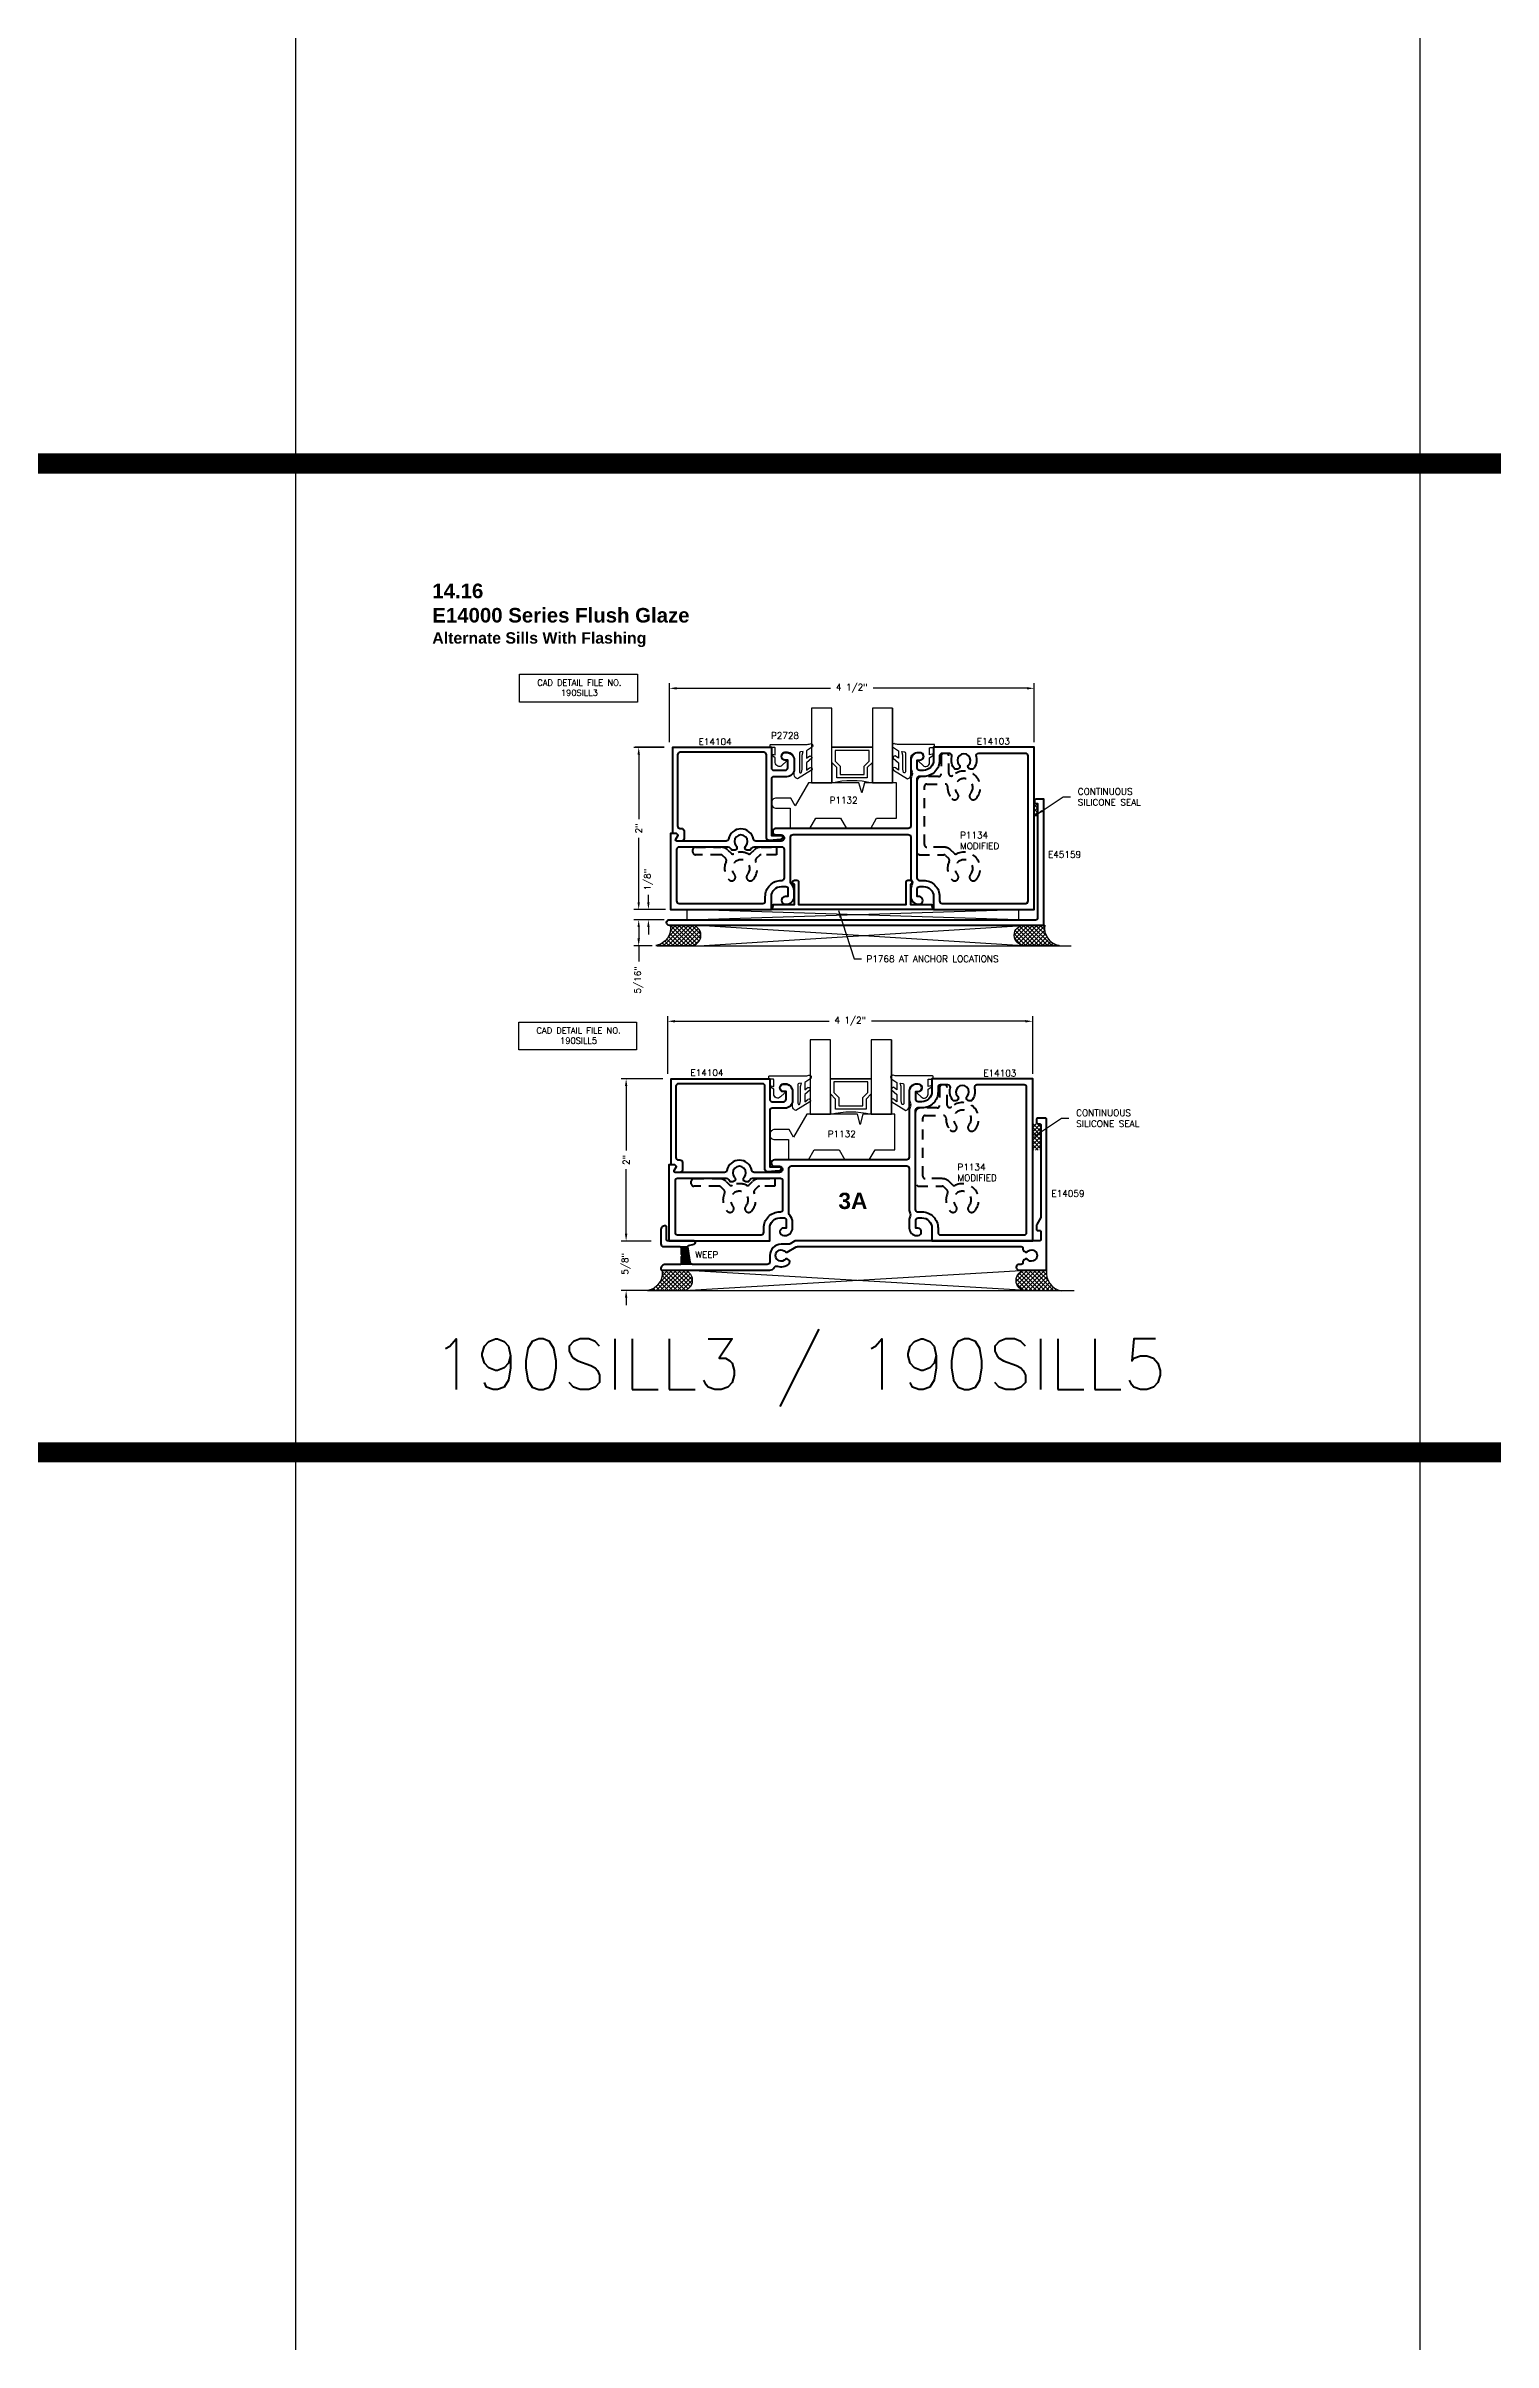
# Model space of a CAD drawing. Extents: x 0 to 139, y -24 to 89.
# Drawn here: x 80.37 to 98.21, y 3.91 to 32.22 of the extents above; entities that cross this region are included whole.
import ezdxf

# ---------------------------------------------------------------- set-up
doc = ezdxf.new("R2010")
doc.units = 0
doc.header["$MEASUREMENT"] = 0
doc.linetypes.add('HIDDEN2', pattern=[0.1875, 0.125, -0.0625])
doc.layers.get('Defpoints').update_dxf_attribs({"linetype": 'CONTINUOUS'})
for name, color, linetype in [('R-Anno-Dims', 3, 'CONTINUOUS'), ('R-Anno-Text', 6, 'CONTINUOUS'), ('R-Det1', 4, 'CONTINUOUS'), ('R-Det2', 2, 'CONTINUOUS'), ('R-Det3', 5, 'CONTINUOUS'), ('R-Otln', 1, 'CONTINUOUS'), ('R-Pat1', 5, 'CONTINUOUS'), ('TITLE', 7, 'CONTINUOUS')]:
    doc.layers.add(name, color=color, linetype=linetype)
doc.styles.get("Standard").update_dxf_attribs({"font": 'simplex'})
doc.dimstyles.new('1X', dxfattribs={"dimtxt": 0.08, "dimasz": 0.09, "dimexe": 0.0625, "dimexo": 0.0625, "dimgap": 0.062, "dimtad": 0, "dimdec": 5, "dimzin": 4, "dimdsep": 46, "dimlunit": 5, "dimtxsty": 'Standard', "dimcen": 0, "dimclrd": 256, "dimclre": 256, "dimclrt": 256, "dimadec": 0, "dimazin": 1, "dimtfac": 1, "dimtdec": 5, "dimtofl": 0, "dimtmove": 0, "dimatfit": 3, "dimfxl": 1, "dimfrac": 2, "dimtolj": 1, "dimtzin": 4, "dimarcsym": 0})
pattern_1 = [(45, (86.560153, 15.24659), (-0.0265165, 0.0265165), []), (135, (86.560153, 15.24659), (-0.0265165, -0.0265165), [])]
pattern_2 = [(45, (86.540583, 15.650044), (-0.0265165, 0.0265165), []), (135, (86.540583, 15.650044), (-0.0265165, -0.0265165), [])]

# ---------------------------------------------------------------- blocks, each defined once
blk = doc.blocks.new('*D256')
at = {"layer": 'Defpoints', "color": 0}
for p in [(92.554, 24.301), (88.054, 23.573), (92.554, 23.573)]:
    blk.add_point(p, dxfattribs=at)
at = {"layer": 'R-Anno-Dims', "lineweight": -2}
for p, q in [((88.054, 23.636), (88.054, 24.364)), ((92.554, 23.636), (92.554, 24.364)), ((88.144, 24.301), (90.042, 24.301)), ((92.464, 24.301), (90.566, 24.301))]:
    blk.add_line(p, q, dxfattribs=at)
at = {"layer": 'R-Anno-Dims'}
for points in [[(88.144, 24.316), (88.144, 24.286), (88.054, 24.301)], [(92.464, 24.316), (92.464, 24.286), (92.554, 24.301)]]:
    blk.add_solid(points, dxfattribs=at)
at = {"layer": 'R-Anno-Dims', "insert": (90.304, 24.301), "char_height": 0.08, "attachment_point": 5}
blk.add_mtext('\\A1;4 1/2"', dxfattribs=at)
blk = doc.blocks.new('*D257')
at = {"layer": 'Defpoints', "color": 0}
for p in [(87.676, 23.573), (88.054, 23.573), (88.069, 21.573)]:
    blk.add_point(p, dxfattribs=at)
at = {"layer": 'R-Anno-Dims', "lineweight": -2}
for p, q in [((87.992, 23.573), (87.614, 23.573)), ((87.676, 23.483), (87.676, 22.689)), ((87.676, 21.663), (87.676, 22.458)), ((88.007, 21.573), (87.614, 21.573))]:
    blk.add_line(p, q, dxfattribs=at)
at = {"layer": 'R-Anno-Dims'}
for points in [[(87.661, 23.483), (87.691, 23.483), (87.676, 23.573)], [(87.661, 21.663), (87.691, 21.663), (87.676, 21.573)]]:
    blk.add_solid(points, dxfattribs=at)
at = {"layer": 'R-Anno-Dims', "insert": (87.676, 22.573), "char_height": 0.08, "attachment_point": 5, "rotation": 90}
blk.add_mtext('\\A1;2"', dxfattribs=at)
blk = doc.blocks.new('*D258')
at = {"layer": 'Defpoints', "color": 0}
for p in [(87.676, 21.447), (88.054, 21.447), (87.904, 21.127)]:
    blk.add_point(p, dxfattribs=at)
at = {"layer": 'R-Anno-Dims', "lineweight": -2}
for p, q in [((87.992, 21.447), (87.614, 21.447)), ((87.676, 21.357), (87.676, 21.217)), ((87.841, 21.127), (87.614, 21.127)), ((87.676, 21.127), (87.676, 20.931))]:
    blk.add_line(p, q, dxfattribs=at)
at = {"layer": 'R-Anno-Dims'}
for points in [[(87.661, 21.357), (87.691, 21.357), (87.676, 21.447)], [(87.661, 21.217), (87.691, 21.217), (87.676, 21.127)]]:
    blk.add_solid(points, dxfattribs=at)
at = {"layer": 'R-Anno-Dims', "insert": (87.676, 20.705), "char_height": 0.08, "attachment_point": 5, "rotation": 90}
blk.add_mtext('\\A1;5/16"', dxfattribs=at)
blk = doc.blocks.new('*D253')
at = {"layer": 'Defpoints', "color": 0}
for p in [(88.069, 21.573), (87.796, 21.447), (88.054, 21.447)]:
    blk.add_point(p, dxfattribs=at)
at = {"layer": 'R-Anno-Dims', "lineweight": -2}
for p, q in [((88.007, 21.573), (87.734, 21.573)), ((87.796, 21.663), (87.796, 21.753)), ((87.992, 21.447), (87.734, 21.447)), ((87.796, 21.357), (87.796, 21.267))]:
    blk.add_line(p, q, dxfattribs=at)
at = {"layer": 'R-Anno-Dims'}
for points in [[(87.781, 21.663), (87.811, 21.663), (87.796, 21.573)], [(87.781, 21.357), (87.811, 21.357), (87.796, 21.447)]]:
    blk.add_solid(points, dxfattribs=at)
at = {"layer": 'R-Anno-Dims', "insert": (87.796, 21.941), "char_height": 0.08, "attachment_point": 5, "rotation": 90}
blk.add_mtext('\\A1;1/8"', dxfattribs=at)
blk = doc.blocks.new('P2728 gasket')
at = {"layer": 'R-Det2'}
blk.add_lwpolyline([(86.461, 33.362), (86.567, 33.537, 0.301952), (86.52, 33.577), (86.32, 33.577, -0.414214), (86.24, 33.657), (86.24, 33.695, -0.388879), (86.276, 33.735), (86.292, 33.736, -0.440011), (86.336, 33.696), (86.336, 33.682, 0.668179), (86.353, 33.675), (86.401, 33.724, 0.668179), (86.366, 33.809), (86.307, 33.809), (86.279, 33.849, 0.836323), (86.264, 33.842), (86.273, 33.809), (86.189, 33.809, -0.414214), (86.183, 33.815), (86.183, 33.865, 0.414214), (86.177, 33.871), (86.149, 33.871, 0.414214), (86.143, 33.865), (86.143, 33.427, -0.083245), (86.135, 33.378), (86.135, 33.378)], format="xyb", dxfattribs=at)
for points in [[(86.174, 33.352), (86.223, 33.426), (86.314, 33.426), (86.283, 33.384)], [(86.313, 33.359), (86.371, 33.426), (86.462, 33.426), (86.431, 33.388)]]:
    blk.add_lwpolyline(points, dxfattribs=at)
at = {"layer": 'R-Det2', "lineweight": 25}
blk.add_lwpolyline([(86.235, 33.499, -0.372312), (86.249, 33.512), (86.48, 33.512, -0.668179), (86.49, 33.486), (86.448, 33.478), (86.274, 33.478), (86.23, 33.465)], format="xyb", close=True, dxfattribs=at)
at = {"layer": 'R-Det2', "ltscale": 0.1}
for centre, radius, start, end in [((86.157, 33.369), 0.0237, 157.7655, 314.5007), ((86.313, 33.388), 0.0297, 188.4603, 270), ((86.446, 33.375), 0.0199, 139.7022, 319.7022)]:
    blk.add_arc(centre, radius, start, end, dxfattribs=at)
blk = doc.blocks.new('*D300')
at = {"layer": 'Defpoints', "color": 0}
for p in [(92.535, 20.195), (88.034, 19.485), (92.535, 19.485)]:
    blk.add_point(p, dxfattribs=at)
at = {"layer": 'R-Anno-Dims', "lineweight": -2}
for p, q in [((88.034, 19.548), (88.034, 20.258)), ((88.124, 20.195), (90.023, 20.195)), ((92.445, 20.195), (90.547, 20.195)), ((92.535, 19.548), (92.535, 20.258))]:
    blk.add_line(p, q, dxfattribs=at)
at = {"layer": 'R-Anno-Dims'}
for points in [[(88.124, 20.21), (88.124, 20.18), (88.034, 20.195)], [(92.445, 20.21), (92.445, 20.18), (92.535, 20.195)]]:
    blk.add_solid(points, dxfattribs=at)
at = {"layer": 'R-Anno-Dims', "insert": (90.285, 20.195), "char_height": 0.08, "attachment_point": 5}
blk.add_mtext('\\A1;4 1/2"', dxfattribs=at)
blk = doc.blocks.new('*D301')
at = {"layer": 'Defpoints', "color": 0}
for p in [(87.521, 17.485), (87.894, 17.485), (87.941, 16.875)]:
    blk.add_point(p, dxfattribs=at)
at = {"layer": 'R-Anno-Dims', "lineweight": -2}
for p, q in [((87.521, 17.575), (87.521, 17.665)), ((87.831, 17.485), (87.459, 17.485)), ((87.879, 16.875), (87.459, 16.875)), ((87.521, 16.785), (87.521, 16.695))]:
    blk.add_line(p, q, dxfattribs=at)
at = {"layer": 'R-Anno-Dims'}
for points in [[(87.506, 17.575), (87.536, 17.575), (87.521, 17.485)], [(87.506, 16.785), (87.536, 16.785), (87.521, 16.875)]]:
    blk.add_solid(points, dxfattribs=at)
at = {"layer": 'R-Anno-Dims', "insert": (87.521, 17.203), "char_height": 0.08, "attachment_point": 5, "rotation": 90}
blk.add_mtext('\\A1;5/8"', dxfattribs=at)
blk = doc.blocks.new('*D302')
at = {"layer": 'Defpoints', "color": 0}
for p in [(87.521, 19.485), (88.034, 19.485), (87.894, 17.485)]:
    blk.add_point(p, dxfattribs=at)
at = {"layer": 'R-Anno-Dims', "lineweight": -2}
for p, q in [((87.972, 19.485), (87.459, 19.485)), ((87.521, 19.395), (87.521, 18.601)), ((87.521, 17.575), (87.521, 18.37)), ((87.831, 17.485), (87.459, 17.485))]:
    blk.add_line(p, q, dxfattribs=at)
at = {"layer": 'R-Anno-Dims'}
for points in [[(87.506, 19.395), (87.536, 19.395), (87.521, 19.485)], [(87.506, 17.575), (87.536, 17.575), (87.521, 17.485)]]:
    blk.add_solid(points, dxfattribs=at)
at = {"layer": 'R-Anno-Dims', "insert": (87.521, 18.485), "char_height": 0.08, "attachment_point": 5, "rotation": 90}
blk.add_mtext('\\A1;2"', dxfattribs=at)

msp = doc.modelspace()

# ---------------------------------------------------------------- hatches: boundary and pattern name
at = {"layer": 'R-Pat1'}
h = msp.add_hatch(dxfattribs=at)
h.set_pattern_fill('ANSI37', color=256, scale=0.3, style=0)
h.set_pattern_definition([(45, (86.546607, 15.241156), (-0.0265165, 0.0265165), []), (135, (86.546607, 15.241156), (-0.0265165, -0.0265165), [])])
h.paths.add_polyline_path([(92.5541407, 22.7304532), (92.5991407, 22.7304532), (92.5991407, 22.8766229), (92.5771859, 22.8766229, -0.0007515564), (92.5771407, 22.8766229), (92.5541407, 22.8766229)])
h = msp.add_hatch(dxfattribs=at)
h.set_pattern_fill('ANSI37', color=256, scale=0.3, style=0)
h.set_pattern_definition(pattern_1)
h.paths.add_polyline_path([(87.8889885, 21.1288067, 0.4060889756), (88.0675871, 21.3820574), (88.3175871, 21.3820574), (88.3333536, 21.3810719, -0.9394512214), (88.3175871, 21.1288067)])
h = msp.add_hatch(dxfattribs=at)
h.set_pattern_fill('ANSI37', color=256, scale=0.3, style=0)
h.set_pattern_definition(pattern_1)
h.paths.add_polyline_path([(92.4326871, 21.1288067), (92.8612856, 21.1288067, -0.4060889756), (92.6826871, 21.3820574), (92.4326871, 21.3820574), (92.4169205, 21.3810719, 0.9394512214)])
h = msp.add_hatch(dxfattribs=at)
h.set_pattern_fill('ANSI37', color=256, scale=0.3, style=0)
h.set_pattern_definition(pattern_2)
h.paths.add_polyline_path([(92.6364596, 18.9304642), (92.5345701, 18.9304642), (92.5345701, 18.6044797), (92.6364596, 18.6044797)])
h = msp.add_hatch(color=256, dxfattribs=at)
edge = h.paths.add_edge_path()
edge.add_line((88.1990419, 17.3288248), (88.1990419, 17.4014642))
edge.add_arc((88.1840419, 17.4014642), 0.015, 0.00000007, 61.04497582)
edge.add_arc((88.1917879, 17.4154642), 0.001, 90, 241.04497576, ccw=False)
edge.add_line((88.1917879, 17.4164642), (88.279722, 17.4164642))
edge.add_arc((88.279722, 17.4154642), 0.001, -0.87114697, 89.99999943, ccw=False)
edge.add_arc((88.2957202, 17.4152209), 0.015, 179.1288536, 188.70564744)
edge.add_line((88.280893, 17.4129505), (88.3100136, 17.2227721))
edge.add_arc((88.3406564, 17.2274642), 0.031, 188.70564744, 249.63586525)
edge.add_arc((88.3295209, 17.1974642), 0.001, -89.99999994, 69.63586531, ccw=False)
edge.add_line((88.3295209, 17.1964642), (88.1917879, 17.1964642))
edge.add_arc((88.1917879, 17.1974642), 0.001, 118.95502424, 270, ccw=False)
edge.add_arc((88.1840419, 17.2114642), 0.015, 298.95502418, 359.99999993)
edge.add_line((88.1990419, 17.2114642), (88.1990419, 17.2841035))
edge.add_arc((88.2140419, 17.2841035), 0.015, 131.8103149, 180, ccw=False)
edge.add_arc((88.1940419, 17.3064642), 0.015, 311.8103149, 408.1896851)
edge.add_arc((88.2140419, 17.3288248), 0.015, 180, 228.1896851, ccw=False)
h = msp.add_hatch(dxfattribs=at)
h.set_pattern_fill('ANSI37', color=256, scale=0.3, style=0)
h.set_pattern_definition([(45, (86.190055, 15.651036), (-0.0265165, 0.0265165), []), (135, (86.190055, 15.651036), (-0.0265165, -0.0265165), [])])
h.paths.add_polyline_path([(87.7854434, 16.8732135, 0.4060889756), (87.9640419, 17.1264642), (88.2140419, 17.1264642), (88.2298085, 17.1254788, -0.9394512214), (88.2140419, 16.8732135)])
h = msp.add_hatch(dxfattribs=at)
h.set_pattern_fill('ANSI37', color=256, scale=0.3, style=0)
h.set_pattern_definition(pattern_2)
h.paths.add_polyline_path([(92.4565701, 16.8722215), (92.8851687, 16.8722215, -0.4060889756), (92.7065701, 17.1254722), (92.4565701, 17.1254722), (92.4408035, 17.1244868, 0.9394512214)])

# ---------------------------------------------------------------- linework, layer by layer
at = {"layer": 'R-Anno-Dims', "color": 3}
for p, q in [((87.9915279, 23.5732311), (87.631395, 23.5732311)), ((87.9719573, 19.4851686), (87.6118245, 19.4851686))]:
    msp.add_line(p, q, dxfattribs=at)
at = {"layer": 'R-Anno-Text'}
for points in [[(86.2077248, 24.4737422), (87.6592048, 24.4737422), (87.6592048, 24.1316794), (86.2077248, 24.1316794)], [(86.1980686, 20.1843489), (87.6495485, 20.1843489), (87.6495485, 19.8422861), (86.1980686, 19.8422861)]]:
    msp.add_lwpolyline(points, close=True, dxfattribs=at)
at = {"layer": 'R-Det1', "lineweight": 50}
for points in [[(89.5931347, 23.4147321), (89.5931347, 23.3027321, -0.4142135624), (89.5001347, 23.2097321), (89.3431347, 23.2097321, 0.4142135624), (89.3121347, 23.1787321), (89.3121347, 22.4867311), (89.4259825, 22.4867311, -0.9615293659), (89.4279395, 22.4368079), (89.2855624, 22.4256238, -0.4373653493), (89.2521347, 22.4565286), (89.2521347, 23.4807311, 0.4142135624), (89.2211347, 23.5117311), (88.1859815, 23.5117311, 0.4142135624), (88.1549815, 23.4807311), (88.1549815, 22.6027311, 0.4142135624), (88.1849815, 22.5727311), (88.2039815, 22.5727311, -0.4142135624), (88.2349815, 22.5417311), (88.2349815, 22.4477311, -0.4142133374), (88.2049815, 22.4177311), (88.1459757, 22.4177311, -0.5773505659), (88.1329853, 22.4402311), (88.1621407, 22.4907301), (88.1421407, 22.5107311), (88.0949815, 22.5107311), (88.0949815, 23.5737321), (89.3121347, 23.5737321), (89.3121338, 23.3207316, 0.4129032298), (89.3431342, 23.2897312), (89.4821347, 23.2897321, 0.4142135624), (89.5131347, 23.3207321), (89.5131347, 23.4147321), (89.4836347, 23.4147321, -1), (89.4836347, 23.5077321), (89.500134, 23.5077311, -0.4139789024), (89.5931337, 23.4147314)], [(89.5735641, 19.3279662), (89.5735641, 19.2159662, -0.4142135624), (89.4805641, 19.1229662), (89.3235641, 19.1229662, 0.4142135624), (89.2925641, 19.0919662), (89.2925641, 18.3999652), (89.4064119, 18.3999652, -0.9615293659), (89.4083689, 18.350042), (89.2659918, 18.3388578, -0.4373653493), (89.2325641, 18.3697626), (89.2325641, 19.3939652, 0.4142135624), (89.2015641, 19.4249652), (88.1664109, 19.4249652, 0.4142135624), (88.1354109, 19.3939652), (88.1354109, 18.5159652, 0.4142135624), (88.1654109, 18.4859652), (88.1844109, 18.4859652, -0.4142135624), (88.2154109, 18.4549652), (88.2154109, 18.3609652, -0.4142133374), (88.1854109, 18.3309652), (88.1264051, 18.3309652, -0.5773505659), (88.1134147, 18.3534652), (88.1425701, 18.4039642), (88.1225701, 18.4239652), (88.0754109, 18.4239652), (88.0754109, 19.4869662), (89.2925641, 19.4869662), (89.2925632, 19.2339656, 0.4129032298), (89.3235636, 19.2029652), (89.4625641, 19.2029662, 0.4142135624), (89.4935641, 19.2339662), (89.4935641, 19.3279662), (89.4640641, 19.3279662, -1), (89.4640641, 19.4209662), (89.4805634, 19.4209652, -0.4139789024), (89.5735631, 19.3279654)]]:
    msp.add_lwpolyline(points, format="xyb", dxfattribs=at)
at = {"layer": 'R-Det1', "color": 4, "linetype": 'Continuous', "lineweight": 50}
for points in [[(92.5621407, 22.8919771), (92.5621407, 22.9239771, -0.4133333333), (92.5771407, 22.9389771), (92.6691407, 22.9389771), (92.6691407, 21.3769771), (88.0540407, 21.3769771, -1), (88.0540407, 21.4469771), (92.5681407, 21.4469771, 0.4142135624), (92.5991407, 21.4779771), (92.5991407, 22.8769771), (92.5771407, 22.8769771, -0.4133333333)], [(89.3221407, 21.5722311), (89.3387537, 21.6342311), (89.5981407, 21.6342311), (89.5981407, 21.8832311, -1), (89.5981407, 21.9332311), (89.6331407, 21.9332311, -0.4142135624), (89.6481407, 21.9182311), (89.6481407, 21.6342311), (90.9761407, 21.6342311), (90.9761407, 21.9182311, -0.4142135624), (90.9911407, 21.9332311), (91.0261408, 21.9332311, -0.999992), (91.0261408, 21.8832311), (91.0261406, 21.6342311), (91.2855277, 21.6342311), (91.3021407, 21.5722311)]]:
    msp.add_lwpolyline(points, format="xyb", close=True, dxfattribs=at)
at = {"layer": 'R-Det1', "lineweight": 50}
msp.add_lwpolyline([(92.4656855, 17.3515399, -2.7339006994), (92.4654968, 17.2612082, 0.3636585422), (92.4465167, 17.2645441), (92.42846, 17.254119, 0.3260540704), (92.4136641, 17.2207026, -0.4782352127), (92.3941184, 17.1964642), (92.3665701, 17.1964642, 1), (92.3665701, 17.1264642), (92.6915701, 17.1264642, 0.4142135624), (92.7065701, 17.1414642), (92.7065701, 18.9864642, 0.4142135624), (92.6915701, 19.0014642), (92.6015701, 19.0014642, 0.4142135624), (92.5815701, 18.9814642), (92.5815701, 18.9514642, 0.4142135624), (92.6015701, 18.9314642), (92.6215701, 18.9314642, -0.4142135624), (92.6365701, 18.9164642), (92.6365701, 17.7845859, -0.1316524976), (92.6338906, 17.7745859), (92.5842496, 17.6886052, 0.1316524976), (92.5815701, 17.6786052), (92.5815701, 17.6289642, 0.4142135624), (92.5965701, 17.6139642), (92.6215701, 17.6139642, -0.4142135624), (92.6365701, 17.5989642), (92.6365701, 17.5014642, -0.4142135624), (92.6215701, 17.4864642), (89.6135394, 17.4864642, 0.1316524976), (89.5980394, 17.482311), (89.5430508, 17.4505633, -0.1316524976), (89.5275508, 17.4464101), (89.4330746, 17.4464101, 0.4142135624), (89.2930746, 17.3064101), (89.2930746, 17.2274642, -0.4142135624), (89.2620746, 17.1964642), (88.3406564, 17.1964642, -0.3703793277), (88.3100136, 17.2227721), (88.280893, 17.4129505, -0.3873357555), (88.2920881, 17.4297745), (88.3613469, 17.4470593, 0.88462431), (88.356504, 17.4864642), (88.0340419, 17.4864642, -0.4142135624), (88.0190419, 17.5014642), (88.0190419, 17.6594642, 0.4142135624), (88.0040419, 17.6744642, 0.4142135624), (87.9490419, 17.6194642), (87.9490419, 17.4514642, 0.4142135624), (87.9840419, 17.4164642), (88.1840419, 17.4164642, -0.4142135624), (88.1990419, 17.4014642), (88.1990419, 17.3288248, 0.2134217653), (88.2040419, 17.3176445, -0.4472135955), (88.2040419, 17.2952838, 0.2134217653), (88.1990419, 17.2841035), (88.1990419, 17.2114642, -0.4142135624), (88.1840419, 17.1964642), (88.0040419, 17.1964642, 0.4142135624), (87.9490419, 17.1414642), (87.9490419, 17.1414642, 0.4142135624), (87.9640419, 17.1264642), (89.293154, 17.1264642, 0.2791803895), (89.348096, 17.1597348, -0.3741158518), (89.3859924, 17.1745645, 0.2821130961), (89.5292067, 17.2046327, 0.5020398469), (89.5234203, 17.2540159), (89.5053991, 17.2644205, 0.3624762266), (89.4864595, 17.2611325, -2.7339006994), (89.4866482, 17.3514642, 0.3636585422), (89.5056282, 17.3481283), (89.6167958, 17.412311, -0.1316524976), (89.6322958, 17.4164642), (92.3944164, 17.4164642, -0.4791776784), (92.4139491, 17.3921658, 0.3269025534), (92.4287247, 17.3586565), (92.4467459, 17.3482519, 0.3624762266)], format="xyb", close=True, dxfattribs=at)
at = {"layer": 'R-Det2'}
for points in [[(90.8073082, 24.0544315), (90.5573082, 24.0544317), (90.5573082, 23.1352312), (90.8073082, 23.1352312), (90.8073082, 24.0544317), (90.8073082, 23.1352312), (90.5573082, 23.1352312), (90.5573082, 23.3852312), (90.4953082, 23.3232312), (90.4953082, 23.1982312), (90.1193082, 23.1982312), (90.1193082, 23.3232312), (90.0573082, 23.3852312), (90.0573082, 23.5732312), (90.5573082, 23.5732312), (90.0573082, 23.5732312), (90.0573082, 24.0544317), (89.8073082, 24.0544317), (89.8073082, 23.1352312), (90.0573082, 23.1352312), (90.0573082, 23.3852312), (90.0573082, 23.1352312, -0.1233101835), (90.5573082, 23.1352312, 1.5690044203)], [(90.7916224, 19.9676656), (90.5416224, 19.9676657), (90.5416224, 19.0484652), (90.7916224, 19.0484652), (90.7916224, 19.9676657), (90.7916224, 19.0484652), (90.5416224, 19.0484652), (90.5416224, 19.2984652), (90.4796224, 19.2364652), (90.4796224, 19.1114652), (90.1036224, 19.1114652), (90.1036224, 19.2364652), (90.0416224, 19.2984652), (90.0416224, 19.4864652), (90.5416224, 19.4864652), (90.0416224, 19.4864652), (90.0416224, 19.9676657), (89.7916224, 19.9676657), (89.7916224, 19.0484652), (90.0416224, 19.0484652), (90.0416224, 19.2984652), (90.0416224, 19.0484652, -0.1233101835), (90.5416224, 19.0484652, 1.5690044203)]]:
    msp.add_lwpolyline(points, format="xyb", dxfattribs=at)
for points in [[(90.5173082, 23.5332312), (90.0973082, 23.5332312), (90.0973082, 23.4017997), (90.1593082, 23.3397997), (90.1593082, 23.2382312), (90.4553082, 23.2382312), (90.4553082, 23.3397997), (90.5173082, 23.4017997), (90.5173082, 23.5332312)], [(90.5016224, 19.4464652), (90.0816224, 19.4464652), (90.0816224, 19.3150337), (90.1436224, 19.2530337), (90.1436224, 19.1514652), (90.4396224, 19.1514652), (90.4396224, 19.2530337), (90.5016224, 19.3150337), (90.5016224, 19.4464652)]]:
    msp.add_lwpolyline(points, dxfattribs=at)
for points in [[(90.1658876, 22.6982301), (90.2380564, 22.5732301), (90.5377507, 22.5732301), (90.6099195, 22.6982301), (90.8558613, 22.6982301), (90.8558613, 23.1352311), (90.4595501, 23.1352311), (90.4260564, 23.0102311), (90.3925628, 23.1352311), (89.7684241, 23.1352311), (89.6057556, 22.8534811), (89.551629, 22.9472311), (89.3741347, 22.9472311, 0.4142135624), (89.3121347, 22.8852311), (89.3121347, 22.8842311, 0.4142135624), (89.3741347, 22.8222311), (89.5433613, 22.8222311), (89.5433613, 22.5732301), (89.7880564, 22.5732301), (89.8602252, 22.6982301)], [(90.146317, 18.6114642), (90.2184858, 18.4864642), (90.5181801, 18.4864642), (90.5903489, 18.6114642), (90.8362908, 18.6114642), (90.8362908, 19.0484652), (90.4399795, 19.0484652), (90.4064858, 18.9234652), (90.3729922, 19.0484652), (89.7488535, 19.0484652), (89.586185, 18.7667152), (89.5320584, 18.8604652), (89.3545641, 18.8604652, 0.4142135624), (89.2925641, 18.7984652), (89.2925641, 18.7974652, 0.4142135624), (89.3545641, 18.7354652), (89.5237908, 18.7354652), (89.5237908, 18.4864642), (89.7684858, 18.4864642), (89.8406546, 18.6114642)]]:
    msp.add_lwpolyline(points, format="xyb", close=True, dxfattribs=at)
at = {"layer": 'R-Det3'}
for p, q in [((88.2708706, 21.5728361), (88.2708706, 21.4479289)), ((88.2708706, 21.4479289), (92.3578706, 21.5728361)), ((92.3578706, 21.4479289), (88.2708706, 21.5728361)), ((92.3578706, 21.5728361), (92.3578706, 21.4479289)), ((88.4191407, 21.1269771), (92.4191407, 21.3769771)), ((92.4191407, 21.1269771), (88.4191407, 21.3769771)), ((87.9037356, 21.1269771), (93.010141, 21.1269771)), ((92.4565701, 16.8754722), (88.2140419, 17.1264642)), ((88.2378516, 16.8754722), (92.4565701, 17.1254722)), ((87.941165, 16.8754722), (93.0475704, 16.8754722))]:
    msp.add_line(p, q, dxfattribs=at)
at = {"layer": 'R-Det3', "linetype": 'HIDDEN2', "lineweight": 50}
for points in [[(91.1061113, 22.2492311), (91.1211113, 22.2642311), (91.1361113, 22.2492311), (91.4375331, 22.2492311, -0.1989123674), (91.4594535, 22.2401514), (91.4988803, 22.2007246, -0.3180460654), (91.5049233, 22.1654232, 0.3065542285), (91.5384449, 21.9415003, 0.5062303828), (91.6129434, 21.9497253, 0.3278181232), (91.6069015, 22.0044502, -2.2780811719), (91.7673699, 22.0044502, 0.3278181232), (91.761328, 21.9497253, 0.5062303828), (91.8358265, 21.9415003, 0.8256018173), (91.5999426, 22.2604426, -0.3180460654), (91.5646412, 22.2664855), (91.5252144, 22.3059124, 0.1989123674), (91.4375331, 22.3422311), (91.2301397, 22.3422311, -0.4142135624), (91.1991397, 22.3732311), (91.1991397, 23.0898945, -0.4142135624), (91.2301397, 23.1208945), (91.4544279, 23.1208945, -0.4289597164), (91.485389, 23.0883426, 0.2010444958), (91.5384449, 22.9415003, 0.0616447566), (91.5471507, 22.9341056, 0.4311315419), (91.6129434, 22.9497253, 0.3278181232), (91.6069015, 23.0044502, -2.2780811719), (91.7673699, 23.0044502, 0.3278181232), (91.761328, 22.9497253, 0.5062303828), (91.8358265, 22.9415003, 0.956981471), (91.5510241, 23.2274871, -0.6516590583), (91.4991357, 23.2503928), (91.4991357, 23.4672301, 0.4142135624), (91.4681357, 23.4982301), (91.4371357, 23.4982301, 0.4142135624), (91.4061357, 23.4672301), (91.4061357, 23.2448945, -0.4142135624), (91.3751357, 23.2138945), (91.1681397, 23.2138945, 0.4142135624), (91.1061397, 23.1518945), (91.1061397, 22.2492595)], [(91.0865407, 18.1611686), (91.1015407, 18.1761686), (91.1165407, 18.1611686), (91.4179626, 18.1611686, -0.1989123674), (91.4398829, 18.1520889), (91.4793097, 18.112662, -0.3180460654), (91.4853527, 18.0773606, 0.3065542285), (91.5188743, 17.8534378, 0.5062303828), (91.5933728, 17.8616627, 0.3278181232), (91.5873309, 17.9163876, -2.2780811719), (91.7477993, 17.9163876, 0.3278181232), (91.7417574, 17.8616627, 0.5062303828), (91.8162559, 17.8534378, 0.8256018173), (91.580372, 18.17238, -0.3180460654), (91.5450706, 18.178423), (91.5056438, 18.2178498, 0.1989123674), (91.4179626, 18.2541686), (91.2105691, 18.2541686, -0.4142135624), (91.1795691, 18.2851686), (91.1795691, 19.001832, -0.4142135624), (91.2105691, 19.032832), (91.4348573, 19.032832, -0.4289597164), (91.4658184, 19.0002801, 0.2010444958), (91.5188743, 18.8534378, 0.0616447566), (91.5275801, 18.846043, 0.4311315419), (91.5933728, 18.8616627, 0.3278181232), (91.5873309, 18.9163876, -2.2780811719), (91.7477993, 18.9163876, 0.3278181232), (91.7417574, 18.8616627, 0.5062303828), (91.8162559, 18.8534378, 0.956981471), (91.5314535, 19.1394245, -0.6516590583), (91.4795651, 19.1623303), (91.4795651, 19.3791676, 0.4142135624), (91.4485651, 19.4101676), (91.4175651, 19.4101676, 0.4142135624), (91.3865651, 19.3791676), (91.3865651, 19.156832, -0.4142135624), (91.3555651, 19.125832), (91.1485691, 19.125832, 0.4142135624), (91.0865691, 19.063832), (91.0865691, 18.1611969)]]:
    msp.add_lwpolyline(points, format="xyb", dxfattribs=at)
for points in [[(89.0596302, 22.2664855), (89.0987641, 22.3056195, -0.1989123674), (89.1871525, 22.3422311), (89.3755257, 22.3422311), (89.3755257, 22.2492311), (89.1867382, 22.2492311, 0.1989123674), (89.1648179, 22.2401514), (89.1253911, 22.2007246, 0.3180460654), (89.1193481, 22.1654232, -0.3065542285), (89.0858265, 21.9415003, -0.5062303828), (89.011328, 21.9497253, -0.3278181232), (89.0173699, 22.0044502, 2.2780811719), (88.8569015, 22.0044502, -0.3278181232), (88.8629434, 21.9497253, -0.5062303828), (88.7884449, 21.9415003, -0.3065542285), (88.7549233, 22.1654232, 0.3180460654), (88.7488803, 22.2007246), (88.7094435, 22.2401614, 0.1989123674), (88.6875231, 22.2492411), (88.3751357, 22.2492411, -0.4142135624), (88.3441357, 22.2802411), (88.3441357, 22.3112411, -0.4142135624), (88.3751357, 22.3422411), (88.6871089, 22.3422411, -0.1989123674), (88.7754973, 22.3056295), (88.8146412, 22.2664855, 0.3180460654), (88.8499426, 22.2604426, -0.2269397181), (89.0243288, 22.2604426, 0.3180460654)], [(89.0400596, 18.178423), (89.0791935, 18.2175569, -0.1989123674), (89.1675819, 18.2541686), (89.3559551, 18.2541686), (89.3559551, 18.1611686), (89.1671677, 18.1611686, 0.1989123674), (89.1452473, 18.1520889), (89.1058205, 18.112662, 0.3180460654), (89.0997775, 18.0773606, -0.3065542285), (89.0662559, 17.8534378, -0.5062303828), (88.9917574, 17.8616627, -0.3278181232), (88.9977993, 17.9163876, 2.2780811719), (88.8373309, 17.9163876, -0.3278181232), (88.8433728, 17.8616627, -0.5062303828), (88.7688743, 17.8534378, -0.3065542285), (88.7353527, 18.0773606, 0.3180460654), (88.7293097, 18.112662), (88.6898729, 18.1520989, 0.1989123674), (88.6679526, 18.1611786), (88.3555651, 18.1611786, -0.4142135624), (88.3245651, 18.1921786), (88.3245651, 18.2231786, -0.4142135624), (88.3555651, 18.2541786), (88.6675383, 18.2541786, -0.1989123674), (88.7559267, 18.2175669), (88.7950706, 18.178423, 0.3180460654), (88.830372, 18.17238, -0.2269397181), (89.0047582, 18.17238, 0.3180460654)]]:
    msp.add_lwpolyline(points, format="xyb", close=True, dxfattribs=at)
at = {"layer": 'R-Otln', "lineweight": 50}
for points in [[(91.0001397, 22.4982301, -0.4142135624), (91.0311397, 22.4672301), (91.0311397, 21.9632301, 0.1265151191), (91.0449088, 21.9096844, -0.2571461386), (91.0449088, 21.8797759, 0.1265151191), (91.0311397, 21.8262301), (91.0311397, 21.73223, 0.4142132454), (91.1241407, 21.6392291), (91.1406407, 21.6392301, 0.8637118889), (91.1406407, 21.7322301), (91.1111397, 21.7322319), (91.1111397, 21.8262301, -0.4142135624), (91.1421397, 21.8572301), (91.1871407, 21.8572301, -0.4142135624), (91.3121407, 21.7322301), (91.3121407, 21.5732301), (92.5541407, 21.5732301), (92.5541407, 23.5732301), (91.3121407, 23.5732301), (91.3121407, 23.4142301, -0.4142135624), (91.1871407, 23.2892301), (91.1421397, 23.2892301, -0.4142135624), (91.1111397, 23.3202301), (91.1111397, 23.4142291), (91.1406407, 23.4142291, 1), (91.1406407, 23.5072291), (91.1241407, 23.5072301, 0.4142198612), (91.0311397, 23.4142291), (91.0311397, 23.3202301, 0.1265151191), (91.0449088, 23.2666844, -0.2571461386), (91.0449088, 23.2367759, 0.1265151191), (91.0311397, 23.1832301), (91.0311397, 22.6042301, -0.4142135624), (91.0001397, 22.5732301), (89.3685247, 22.5732301, 0.4142135624), (89.3285247, 22.5332301, 0.4142135624), (89.3685247, 22.4932301), (89.4315247, 22.4932301, -0.4142135624), (89.4685247, 22.4562301), (89.4685247, 22.4547311, -0.4142135624), (89.4315247, 22.4177311), (89.1205279, 22.4177311, -0.3577911887), (89.0901239, 22.4426818, 0.8206356711), (88.7841455, 22.4426818, -0.3577911887), (88.7537415, 22.4177311), (88.1459757, 22.4177311, -0.5773640241), (88.1329847, 22.4402311), (88.1621407, 22.4907301), (88.1421407, 22.5107311), (88.0691407, 22.5107311), (88.0691407, 21.5732301), (89.3121407, 21.5732301), (89.3121407, 21.7322301, -0.4142135624), (89.4371407, 21.8572301), (89.4921417, 21.8572301, -0.4849835403), (89.5131417, 21.8262301), (89.5131417, 21.7322301), (89.4836407, 21.7322301, 1), (89.4836407, 21.6392301), (89.5001417, 21.6392301, 0.4142135624), (89.5931417, 21.7322301), (89.5931417, 21.8022301, 0.1963699188), (89.5573909, 21.8897492, -0.1963699188), (89.5485247, 21.9114539), (89.5485247, 22.4672301, -0.4142135624), (89.5795247, 22.4982301)], [(91.4181407, 23.4982301, 0.4142135624), (91.3871407, 23.4672301), (91.3871407, 23.4142301, -0.4142135624), (91.1871407, 23.2142301), (91.1371397, 23.2142301, 0.4142135624), (91.1061397, 23.1832301), (91.1061397, 21.9632301, 0.4142135624), (91.1371397, 21.9322301), (91.1871407, 21.9322301, -0.4142135624), (91.3871407, 21.7322301), (91.3871407, 21.6792301, 0.4142135624), (91.4181407, 21.6482301), (92.4481407, 21.6482301, 0.4142135624), (92.4791407, 21.6792301), (92.4791407, 23.4672301, 0.4142135624), (92.4481407, 23.4982301), (91.865473, 23.4982301, 0.5042825245), (91.8358345, 23.4581438, -0.2760198718), (91.797735, 23.3032299), (91.7681883, 23.3032291, -0.2679560861), (91.7413407, 23.3187291), (91.740716, 23.319811, -0.333904179), (91.7452098, 23.3567899, 2.3477320348), (91.6291184, 23.3567899, -0.333904179), (91.6336121, 23.319811), (91.6329881, 23.3187301, -0.2679491924), (91.6061413, 23.3032301), (91.5765929, 23.3032301, -0.276019293), (91.5384937, 23.4581438, 0.5042825245), (91.5088552, 23.4982301)], [(89.0181347, 22.3032301, -0.6757771741), (88.9955345, 22.3561305, 2.3476027329), (88.8787349, 22.3561305, -0.6757771741), (88.8561347, 22.3032301), (88.8255612, 22.3032301, -0.0516171452), (88.8055983, 22.3283945, 0.2562196458), (88.7794577, 22.3427311), (88.1751407, 22.3427311, 0.4142135624), (88.1441407, 22.3117311), (88.1441407, 21.6792301, 0.4142135624), (88.1751407, 21.6482301), (89.2061407, 21.6482301, 0.4142135624), (89.2371407, 21.6792301), (89.2371407, 21.7322301, -0.4142135624), (89.4371407, 21.9322301), (89.4425247, 21.9322301, 0.4142135624), (89.4735247, 21.9632301), (89.4735247, 22.3117311, 0.4142135624), (89.4425247, 22.3427311), (89.0948117, 22.3427311, 0.2562196458), (89.0686711, 22.3283945, -0.0516171452), (89.0487082, 22.3032301)], [(90.9805691, 18.4114642, -0.4142135624), (91.0115691, 18.3804642), (91.0115691, 17.8764642, 0.1265151191), (91.0253382, 17.8229184, -0.2571461386), (91.0253382, 17.7930099, 0.1265151191), (91.0115691, 17.7394642), (91.0115691, 17.6454641, 0.4142132454), (91.1045701, 17.5524632), (91.1210701, 17.5524642, 0.8637118889), (91.1210701, 17.6454642), (91.0915691, 17.645466), (91.0915691, 17.7394642, -0.4142135624), (91.1225691, 17.7704642), (91.1675701, 17.7704642, -0.4142135624), (91.2925701, 17.6454642), (91.2925701, 17.4864642), (92.5345701, 17.4864642), (92.5345701, 19.4864642), (91.2925701, 19.4864642), (91.2925701, 19.3274642, -0.4142135624), (91.1675701, 19.2024642), (91.1225691, 19.2024642, -0.4142135624), (91.0915691, 19.2334642), (91.0915691, 19.3274632), (91.1210701, 19.3274632, 1), (91.1210701, 19.4204632), (91.1045701, 19.4204642, 0.4142198612), (91.0115691, 19.3274632), (91.0115691, 19.2334642, 0.1265151191), (91.0253382, 19.1799184, -0.2571461386), (91.0253382, 19.1500099, 0.1265151191), (91.0115691, 19.0964642), (91.0115691, 18.5174642, -0.4142135624), (90.9805691, 18.4864642), (89.3489541, 18.4864642, 0.4142135624), (89.3089541, 18.4464642, 0.4142135624), (89.3489541, 18.4064642), (89.4119541, 18.4064642, -0.4142135624), (89.4489541, 18.3694642), (89.4489541, 18.3679652, -0.4142135624), (89.4119541, 18.3309652), (89.1009573, 18.3309652, -0.3577911887), (89.0705533, 18.3559158, 0.8206356711), (88.7645749, 18.3559158, -0.3577911887), (88.7341709, 18.3309652), (88.1264051, 18.3309652, -0.5773640241), (88.1134141, 18.3534652), (88.1425701, 18.4039642), (88.1225701, 18.4239652), (88.0495701, 18.4239652), (88.0495701, 17.4864642), (89.2925701, 17.4864642), (89.2925701, 17.6454642, -0.4142135624), (89.4175701, 17.7704642), (89.4725711, 17.7704642, -0.4849835403), (89.4935711, 17.7394642), (89.4935711, 17.6454642), (89.4640701, 17.6454642, 1), (89.4640701, 17.5524642), (89.4805711, 17.5524642, 0.4142135624), (89.5735711, 17.6454642), (89.5735711, 17.7154642, 0.1963699188), (89.5378203, 17.8029832, -0.1963699188), (89.5289541, 17.8246879), (89.5289541, 18.3804642, -0.4142135624), (89.5599541, 18.4114642)], [(91.3985701, 19.4101676, 0.4142135624), (91.3675701, 19.3791676), (91.3675701, 19.3261676, -0.4142135624), (91.1675701, 19.1261676), (91.1175691, 19.1261676, 0.4142135624), (91.0865691, 19.0951676), (91.0865691, 17.8751676, 0.4142135624), (91.1175691, 17.8441676), (91.1675701, 17.8441676, -0.4142135624), (91.3675701, 17.6441676), (91.3675701, 17.5911676, 0.4142135624), (91.3985701, 17.5601676), (92.4285701, 17.5601676, 0.4142135624), (92.4595701, 17.5911676), (92.4595701, 19.3791676, 0.4142135624), (92.4285701, 19.4101676), (91.8459024, 19.4101676, 0.5042825245), (91.8162639, 19.3700812, -0.2760198718), (91.7781644, 19.2151673), (91.7486177, 19.2151666, -0.2679560861), (91.7217701, 19.2306666), (91.7211455, 19.2317484, -0.333904179), (91.7256392, 19.2687273, 2.3477320348), (91.6095478, 19.2687273, -0.333904179), (91.6140415, 19.2317484), (91.6134175, 19.2306676, -0.2679491924), (91.5865707, 19.2151676), (91.5570223, 19.2151676, -0.276019293), (91.5189231, 19.3700812, 0.5042825245), (91.4892846, 19.4101676)], [(88.9985641, 18.2164642, -0.6757771741), (88.9759639, 18.2693645, 2.3476027329), (88.8591643, 18.2693645, -0.6757771741), (88.8365641, 18.2164642), (88.8059906, 18.2164642, -0.0516171452), (88.7860277, 18.2416285, 0.2562196458), (88.7598871, 18.2559652), (88.1555701, 18.2559652, 0.4142135624), (88.1245701, 18.2249652), (88.1245701, 17.5924642, 0.4142135624), (88.1555701, 17.5614642), (89.1865701, 17.5614642, 0.4142135624), (89.2175701, 17.5924642), (89.2175701, 17.6454642, -0.4142135624), (89.4175701, 17.8454642), (89.4229541, 17.8454642, 0.4142135624), (89.4539541, 17.8764642), (89.4539541, 18.2249652, 0.4142135624), (89.4229541, 18.2559652), (89.0752412, 18.2559652, 0.2562196458), (89.0491005, 18.2416285, -0.0516171452), (89.0291376, 18.2164642)]]:
    msp.add_lwpolyline(points, format="xyb", close=True, dxfattribs=at)
at = {"layer": 'R-Pat1'}
for points in [[(92.5763442, 22.8766229), (92.5533442, 22.8766229)], [(92.5991407, 22.7303184), (92.5541407, 22.7303184)]]:
    msp.add_lwpolyline(points, dxfattribs=at)
for points in [[(87.8889885, 21.1288067), (88.3175871, 21.1288067, 1), (88.3175871, 21.3820574), (88.0675871, 21.3820574, -0.4060889756), (87.8889885, 21.1288067, 0.8626043416)], [(92.8612856, 21.1288067), (92.4326871, 21.1288067, -1), (92.4326871, 21.3820574), (92.6826871, 21.3820574, 0.4060889756), (92.8612856, 21.1288067, -0.8626043416)], [(87.7854434, 16.8732135), (88.2140419, 16.8732135, 1), (88.2140419, 17.1264642), (87.9640419, 17.1264642, -0.4060889756), (87.7854434, 16.8732135, 0.8626043416)], [(92.8851687, 16.8722215), (92.4565701, 16.8722215, -1), (92.4565701, 17.1254722), (92.7065701, 17.1254722, 0.4060889756), (92.8851687, 16.8722215, -0.8626043416)]]:
    msp.add_lwpolyline(points, format="xyb", dxfattribs=at)
msp.add_lwpolyline([(88.1990419, 17.3288248), (88.1990419, 17.4014642, 0.2728421333), (88.1913037, 17.4145892, -0.7745966702), (88.1917879, 17.4164642), (88.279722, 17.4164642, -0.4186738642), (88.2807219, 17.415449, 0.0418109847), (88.280893, 17.4129505), (88.3100136, 17.2227721, 0.2723042052), (88.3298689, 17.1984017, -0.8363957144), (88.3295209, 17.1964642), (88.1917879, 17.1964642, -0.7745966702), (88.1913037, 17.1983392, 0.2728421333), (88.1990419, 17.2114642), (88.1990419, 17.2841035, -0.2134217653), (88.2040419, 17.2952838, 0.4472135955), (88.2040419, 17.3176445, -0.2134217653)], format="xyb", close=True, dxfattribs=at)
at = {"layer": 'TITLE'}
for p, q in [((83.4448003, 88.8536196), (83.4448003, -9.779273)), ((97.3106003, 88.8536196), (97.3106003, -9.779273))]:
    msp.add_line(p, q, dxfattribs=at)
at = {"layer": 'TITLE', "const_width": 0.25}
for points in [[(0.25, 27.0746212), (138.9080005, 27.0746212)], [(0.25, 14.8789502), (138.9080005, 14.8789502)]]:
    msp.add_lwpolyline(points, dxfattribs=at)

# ---------------------------------------------------------------- block references
at = {"layer": 'R-Det2', "xscale": -1, "rotation": 90}
for p in [(123.1697992, 109.7521851), (123.1502296, 105.6633586)]:
    msp.add_blockref('P2728 gasket', p, dxfattribs=at)
at = {"layer": 'R-Det2', "rotation": 270}
for p in [(57.4544682, 109.7521851), (57.4349036, 105.6633586)]:
    msp.add_blockref('P2728 gasket', p, dxfattribs=at)

# ---------------------------------------------------------------- texts
at = {"layer": 'R-Anno-Text'}
for s, insert, char_height, width, attachment_point in [('CAD DETAIL FILE NO.\\P190SILL3', (86.9444071, 24.4081595), 0.075, 1.875, 2), ('CAD DETAIL FILE NO.\\P190SILL5', (86.9347508, 20.1187662), 0.075, 1.875, 2), ('{\\fArial|b1|i0|c0|p34;3A}', (90.4960373, 18.0803275, 6.2106922), 0.2, 7.44, 3)]:
    msp.add_mtext(s, dxfattribs=dict(at, insert=insert, char_height=char_height, width=width, attachment_point=attachment_point))
at = {"layer": 'R-Anno-Text', "char_height": 0.08}
for s, insert, attachment_point in [('\\A1;E14104', (88.8225891, 23.642734), 6), ('\\A1;P2728', (89.6531074, 23.718646), 6), ('E14103', (92.2531021, 23.6475142), 6), ('\\A1;P1132', (90.3760194, 22.9207789), 6), ('\\A1;CONTINUOUS\\PSILICONE SEAL', (93.0909321, 22.9614081), 4), ('P1134 \\PMODIFIED', (91.6391015, 22.423327), 4), ('\\A1;E45159', (93.1315344, 22.2519431), 6), ('\\A1;P1768 AT ANCHOR LOCATIONS', (90.4847662, 20.9645299), 4), ('\\A1;E14104', (88.7218722, 19.5607015), 6), ('E14103', (92.3334274, 19.5553642), 6), ('CONTINUOUS\\PSILICONE SEAL', (93.0713615, 18.9985996), 4), ('\\A1;P1132', (90.3535969, 18.8053895), 6), ('P1134\\PMODIFIED', (91.6078503, 18.3302331), 4), ('E14059', (93.17436, 18.0705365), 6), ('WEEP', (88.6584514, 17.3166584), 6)]:
    msp.add_mtext(s, dxfattribs=dict(at, insert=insert, attachment_point=attachment_point))
at = {"layer": 'TITLE'}
msp.add_text('190SILL3 / 190SILL5', height=0.625, dxfattribs=at).set_placement((85.1314699, 15.6521914))
at = {"layer": 'TITLE', "insert": (85.1305764, 25.5922721, 6.2106922), "char_height": 0.18, "width": 7.44, "attachment_point": 1}
msp.add_mtext('{\\fArial|b1|i0|c0|p34;14.16\\PE14000 Series Flush Glaze\\P\\H0.7778x;Alternate Sills With Flashing}', dxfattribs=at)

# ---------------------------------------------------------------- dimensions: what is measured, and where the dimension line sits
at = {"layer": 'R-Anno-Dims'}
for base, p1, p2, picture, middle in [((92.5541407, 24.3013653), (88.0540279, 23.5732311), (92.5541407, 23.5732301), '*D256', (90.3040843, 24.3013653)), ((92.5345701, 20.1951015), (88.0344573, 19.4851686), (92.5345701, 19.4851676), '*D300', (90.2845137, 20.1951015))]:
    dim = msp.add_linear_dim(base=base, p1=p1, p2=p2, dimstyle='1X', override={"dimpost": '"'}, dxfattribs=at)
    dim.commit()
    dim.dimension.update_dxf_attribs({"geometry": picture, "text_midpoint": middle, "dimtype": 160})
for base, p1, p2, picture, middle in [((87.6760314, 23.5732311), (88.0691407, 21.5732301), (88.0540279, 23.5732311), '*D257', (87.6760314, 22.5732306)), ((87.5214648, 19.4851686), (87.893803, 17.4854722), (88.0344573, 19.4851686), '*D302', (87.5214648, 18.4853204))]:
    dim = msp.add_linear_dim(base=base, p1=p1, p2=p2, angle=90, dimstyle='1X', override={"dimpost": '"'}, dxfattribs=at)
    dim.commit()
    dim.dimension.update_dxf_attribs({"geometry": picture, "text_midpoint": middle})
for base, p1, p2, picture, middle in [((87.7963037, 21.4469771), (88.0691407, 21.5732301), (88.0540407, 21.4469771), '*D253', (87.7963037, 21.9409444)), ((87.6760314, 21.4469771), (87.9037356, 21.1269771), (88.0540407, 21.4469771), '*D258', (87.6760314, 20.7049771)), ((87.5214648, 17.4854722), (87.941165, 16.8754722), (87.893803, 17.4854722), '*D301', (87.5214648, 17.2033489))]:
    dim = msp.add_linear_dim(base=base, p1=p1, p2=p2, angle=90, dimstyle='1X', override={"dimpost": '"'}, dxfattribs=at)
    dim.commit()
    dim.dimension.update_dxf_attribs({"geometry": picture, "text_midpoint": middle, "dimtype": 160})

# ---------------------------------------------------------------- leaders
at = {"layer": 'R-Anno-Text', "annotation_type": 0, "has_hookline": 1, "hookline_direction": 0}
for points in [[(92.57702, 22.739955), (92.9109321, 22.9614081), (93.0009321, 22.9614081)], [(92.5574494, 18.7771464), (92.8913615, 18.9985996), (92.9813615, 18.9985996)]]:
    msp.add_leader(points, dimstyle='1X', dxfattribs=at)
at = {"layer": 'R-Anno-Text', "annotation_type": 0, "has_hookline": 1, "hookline_direction": 0, "text_width": 1.8666667}
msp.add_leader([(90.1390984, 21.5597261), (90.3327662, 20.9645299), (90.4227662, 20.9645299)], dimstyle='1X', dxfattribs=at)

doc.saveas('drawing.dxf')
